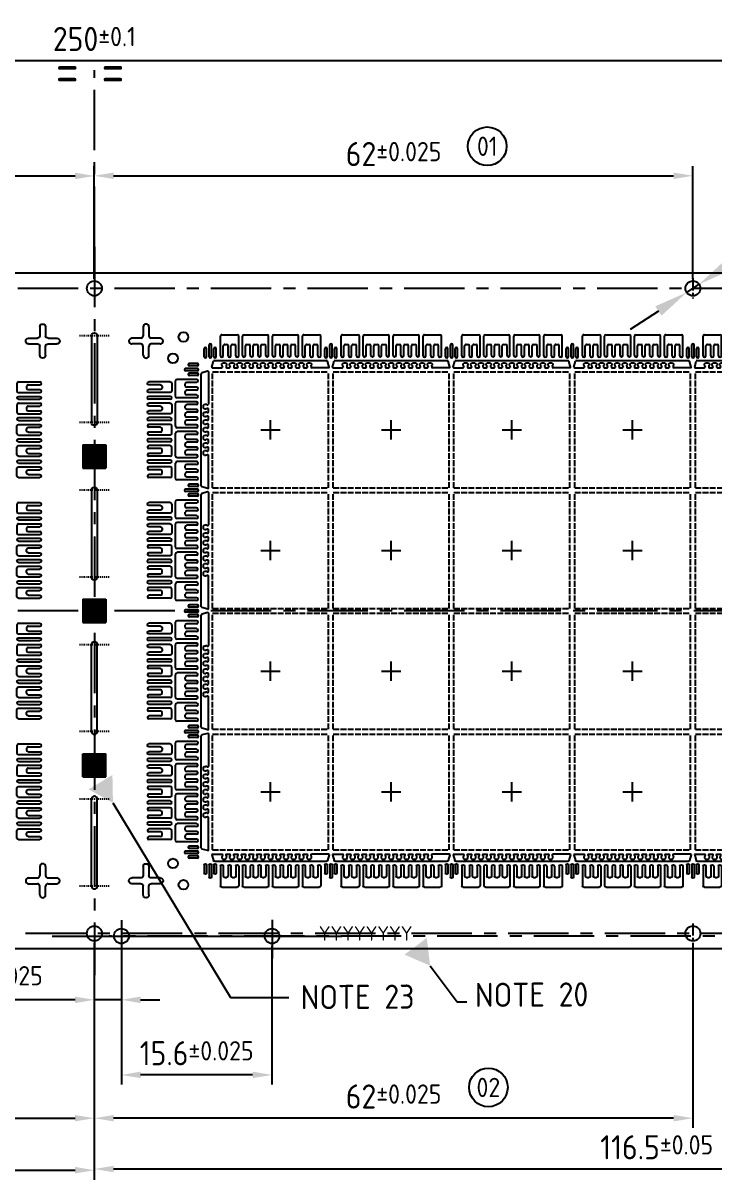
# Model space of a CAD drawing. Extents: x 385 to 747, y -67 to 169.
# Drawn here: x 527.8 to 599.4, y 49.6 to 169.4 of the extents above; entities that cross this region are included whole.
import ezdxf
from ezdxf import colors
from ezdxf.entities.mleader import LeaderData, LeaderLine
from ezdxf.enums import TextEntityAlignment as Align
from ezdxf.math import Vec2, Vec3

# ---------------------------------------------------------------- set-up
doc = ezdxf.new("R2010")
doc.units = 0
for name, pattern in [('AM_ISO02W050', [7.5, 6, -1.5]), ('AXES', [2, 1.25, -0.25, 0.25, -0.25]), ('CONTINU', [0])]:
    doc.linetypes.add(name, pattern=pattern)
for name, color, linetype in [('2d code', 1, 'Continuous'), ('bottom leadframe', 7, 'Continuous'), ('leadframe', 7, 'Continuous'), ('Marking(top side)', 200, 'Continuous'), ('Outline', 6, 'AM_ISO02W050'), ('top leadframe', 5, 'Continuous')]:
    doc.layers.add(name, color=color, linetype=linetype)
for name, color, linetype, lineweight in [('AXIS', 4, 'AXES', 25), ('DIMENSIONS', 3, 'Continuous', 25), ('NOTES', 6, 'CONTINU', 25)]:
    doc.layers.add(name, color=color, linetype=linetype, lineweight=lineweight)
doc.styles.get("Standard").update_dxf_attribs({"font": 'ISOCP.SHX', "bigfont": 'bigfont.shx'})
doc.dimstyles.new('ST standard', dxfattribs={"dimtxt": 2.5, "dimasz": 3.5, "dimexe": 1, "dimexo": 1, "dimgap": 1, "dimtad": 1, "dimdec": 3, "dimdsep": 46, "dimtxsty": 'STANDARD', "dimcen": 0, "dimclrd": 3, "dimclre": 3, "dimclrt": 1, "dimadec": 0, "dimazin": 2, "dimtol": 1, "dimtp": 0.1, "dimtm": 0.1, "dimtfac": 0.8, "dimtdec": 3, "dimtmove": 0, "dimatfit": 3, "dimfxl": 1, "dimtolj": 2, "dimlwd": -1, "dimlwe": -1, "dimarcsym": 1})
doc.dimstyles.new('ST standard$0', dxfattribs={"dimtxt": 2.5, "dimasz": 2, "dimexe": 1, "dimexo": 1, "dimgap": 1, "dimtad": 1, "dimdec": 3, "dimdsep": 46, "dimtxsty": 'STANDARD', "dimcen": 0, "dimclrd": 3, "dimclre": 3, "dimclrt": 1, "dimadec": 0, "dimazin": 2, "dimtol": 1, "dimtp": 0.1, "dimtm": 0.1, "dimtfac": 0.8, "dimtdec": 3, "dimtmove": 0, "dimatfit": 3, "dimfxl": 1, "dimtolj": 2, "dimlwd": -1, "dimlwe": -1, "dimarcsym": 1})
pattern_1 = [(45, (507.75046, -181.98406), (-0.0561266, 0.0561266), [])]

# ---------------------------------------------------------------- blocks, each defined once
blk = doc.blocks.new('leadframe outline')
for centre in [(-62, 33.41), (0, 33.41), (-62, -33.41), (0, -33.41)]:
    blk.add_circle(centre, 0.775)
at = {"layer": 'AXIS', "ltscale": 5}
for p, q in [((0, -37.72), (0, 37.72)), ((-131.77, 33.68), (-1.55, 33.68)), ((-119.11, 33.41), (128.33, 33.41)), ((-128.33, 0), (128.33, 0)), ((-128.33, -33.41), (128.33, -33.41))]:
    blk.add_line(p, q, dxfattribs=at)
at = {"layer": 'AXIS', "ltscale": 50}
for p, q in [((-18.4, 32.01), (-18.4, 36.01)), ((-2.8, 32.02), (-2.8, 36.02))]:
    blk.add_line(p, q, dxfattribs=at)
at = {"layer": 'AXIS'}
for p, q in [((-62, 32.37), (-62, 34.45)), ((-62, -34.45), (-62, -32.37))]:
    blk.add_line(p, q, dxfattribs=at)
at = {"layer": 'bottom leadframe', "ltscale": 50}
for centre in [(-18.4, 33.68), (-2.8, 33.68)]:
    blk.add_circle(centre, 0.775, dxfattribs=at)
at = {"layer": 'leadframe'}
for p, q in [((-123.44, 35), (123.44, 35)), ((123.27, -35), (-123.44, -35))]:
    blk.add_line(p, q, dxfattribs=at)
blk = doc.blocks.new('slot')
at = {"layer": 'AXIS', "ltscale": 0.1}
for p, q in [((-1.55, 9.5), (1.55, 9.5)), ((-1.55, 0.5), (1.55, 0.5))]:
    blk.add_line(p, q, dxfattribs=at)
at = {"layer": 'leadframe'}
for p, q in [((-0.3, 9.5), (-0.3, 0.5)), ((0.3, 9.5), (0.3, 0.5))]:
    blk.add_line(p, q, dxfattribs=at)
for centre, start, end in [((0, 9.5), 0, 180), ((0, 0.5), 180, 0)]:
    blk.add_arc(centre, 0.3, start, end, dxfattribs=at)
blk = doc.blocks.new('*D6')
at = {"layer": 'Defpoints', "color": 0, "ltscale": 50, "transparency": 16777216}
for p in [(410.19, 165.55), (410.19, 142.66), (660.19, 142.66)]:
    blk.add_point(p, dxfattribs=at)
at = {"layer": 'DIMENSIONS', "color": 3, "linetype": 'ByBlock', "ltscale": 50, "transparency": 16777216}
for p, q in [((410.19, 143.66), (410.19, 166.55)), ((660.19, 143.66), (660.19, 166.55))]:
    blk.add_line(p, q, dxfattribs=at)
at = {"layer": 'DIMENSIONS', "color": 3, "ltscale": 50, "transparency": 16777216}
blk.add_line((658.19, 165.55), (412.19, 165.55), dxfattribs=at)
for points in [[(412.19, 165.88), (412.19, 165.21), (410.19, 165.55)], [(658.19, 165.88), (658.19, 165.21), (660.19, 165.55)]]:
    blk.add_solid(points, dxfattribs=at)
at = {"layer": 'DIMENSIONS', "color": 1, "ltscale": 50, "transparency": 16777216, "insert": (535.19, 167.8), "char_height": 2.5, "attachment_point": 5}
blk.add_mtext('\\A2;250{\\H2;±0.1}', dxfattribs=at)
blk = doc.blocks.new('*D8')
at = {"layer": 'Defpoints', "color": 0, "ltscale": 50, "transparency": 16777216}
for p in [(597.19, 153.63), (535.19, 141.97), (597.19, 141.97)]:
    blk.add_point(p, dxfattribs=at)
at = {"layer": 'DIMENSIONS', "color": 3, "linetype": 'ByBlock', "ltscale": 50, "transparency": 16777216}
for p, q in [((535.19, 142.97), (535.19, 154.63)), ((597.19, 142.97), (597.19, 154.63))]:
    blk.add_line(p, q, dxfattribs=at)
at = {"layer": 'DIMENSIONS', "color": 3, "ltscale": 50, "transparency": 16777216}
blk.add_line((537.19, 153.63), (595.19, 153.63), dxfattribs=at)
for points in [[(537.19, 153.96), (537.19, 153.29), (535.19, 153.63)], [(595.19, 153.96), (595.19, 153.29), (597.19, 153.63)]]:
    blk.add_solid(points, dxfattribs=at)
at = {"layer": 'DIMENSIONS', "color": 1, "ltscale": 50, "transparency": 16777216, "insert": (566.19, 155.88), "char_height": 2.5, "attachment_point": 5}
blk.add_mtext('\\A2;62{\\H2;±0.025}', dxfattribs=at)
blk = doc.blocks.new('*D9')
at = {"layer": 'Defpoints', "color": 0, "ltscale": 50, "transparency": 16777216}
for p in [(535.19, 153.61), (473.19, 141.97), (535.19, 141.97)]:
    blk.add_point(p, dxfattribs=at)
at = {"layer": 'DIMENSIONS', "color": 3, "linetype": 'ByBlock', "ltscale": 50, "transparency": 16777216}
for p, q in [((473.19, 142.97), (473.19, 154.61)), ((535.19, 142.97), (535.19, 154.61))]:
    blk.add_line(p, q, dxfattribs=at)
at = {"layer": 'DIMENSIONS', "color": 3, "ltscale": 50, "transparency": 16777216}
blk.add_line((475.19, 153.61), (533.19, 153.61), dxfattribs=at)
for points in [[(475.19, 153.95), (475.19, 153.28), (473.19, 153.61)], [(533.19, 153.95), (533.19, 153.28), (535.19, 153.61)]]:
    blk.add_solid(points, dxfattribs=at)
at = {"layer": 'DIMENSIONS', "color": 1, "ltscale": 50, "transparency": 16777216, "insert": (504.19, 155.86), "char_height": 2.5, "attachment_point": 5}
blk.add_mtext('\\A2;62{\\H2;±0.025}', dxfattribs=at)
blk = doc.blocks.new('*D11')
at = {"layer": 'Defpoints', "color": 0, "ltscale": 50, "transparency": 16777216}
for p in [(473.19, 75.15), (535.19, 75.15), (535.19, 56.02)]:
    blk.add_point(p, dxfattribs=at)
at = {"layer": 'DIMENSIONS', "color": 3, "linetype": 'ByBlock', "ltscale": 50, "transparency": 16777216}
for p, q in [((473.19, 74.15), (473.19, 55.02)), ((535.19, 74.15), (535.19, 55.02))]:
    blk.add_line(p, q, dxfattribs=at)
at = {"layer": 'DIMENSIONS', "color": 3, "ltscale": 50, "transparency": 16777216}
blk.add_line((475.19, 56.02), (533.19, 56.02), dxfattribs=at)
for points in [[(475.19, 56.35), (475.19, 55.69), (473.19, 56.02)], [(533.19, 56.35), (533.19, 55.69), (535.19, 56.02)]]:
    blk.add_solid(points, dxfattribs=at)
at = {"layer": 'DIMENSIONS', "color": 1, "ltscale": 50, "transparency": 16777216, "insert": (504.19, 58.27), "char_height": 2.5, "attachment_point": 5}
blk.add_mtext('\\A2;62{\\H2;±0.025}', dxfattribs=at)
blk = doc.blocks.new('*D12')
at = {"layer": 'Defpoints', "color": 0, "ltscale": 50, "transparency": 16777216}
for p in [(535.19, 75.15), (597.19, 75.15), (535.19, 56.02)]:
    blk.add_point(p, dxfattribs=at)
at = {"layer": 'DIMENSIONS', "color": 3, "linetype": 'ByBlock', "ltscale": 50, "transparency": 16777216}
for p, q in [((535.19, 74.15), (535.19, 55.02)), ((597.19, 74.15), (597.19, 55.02))]:
    blk.add_line(p, q, dxfattribs=at)
at = {"layer": 'DIMENSIONS', "color": 3, "ltscale": 50, "transparency": 16777216}
blk.add_line((595.19, 56.02), (537.19, 56.02), dxfattribs=at)
for points in [[(537.19, 56.35), (537.19, 55.69), (535.19, 56.02)], [(595.19, 56.35), (595.19, 55.69), (597.19, 56.02)]]:
    blk.add_solid(points, dxfattribs=at)
at = {"layer": 'DIMENSIONS', "color": 1, "ltscale": 50, "transparency": 16777216, "insert": (566.19, 58.27), "char_height": 2.5, "attachment_point": 5}
blk.add_mtext('\\A2;62{\\H2;±0.025}', dxfattribs=at)
blk = doc.blocks.new('*D13')
at = {"layer": 'Defpoints', "color": 0, "ltscale": 50, "transparency": 16777216}
for p in [(535.19, 75.15), (651.69, 75.15), (651.69, 50.76)]:
    blk.add_point(p, dxfattribs=at)
at = {"layer": 'DIMENSIONS', "color": 3, "linetype": 'ByBlock', "ltscale": 50, "transparency": 16777216}
for p, q in [((535.19, 74.15), (535.19, 49.76)), ((651.69, 74.15), (651.69, 49.76))]:
    blk.add_line(p, q, dxfattribs=at)
at = {"layer": 'DIMENSIONS', "color": 3, "ltscale": 50, "transparency": 16777216}
blk.add_line((537.19, 50.76), (649.69, 50.76), dxfattribs=at)
for points in [[(537.19, 51.09), (537.19, 50.42), (535.19, 50.76)], [(649.69, 51.09), (649.69, 50.42), (651.69, 50.76)]]:
    blk.add_solid(points, dxfattribs=at)
at = {"layer": 'DIMENSIONS', "color": 1, "ltscale": 50, "transparency": 16777216, "insert": (593.44, 53.01), "char_height": 2.5, "attachment_point": 5}
blk.add_mtext('\\A2;116.5{\\H2;±0.05}', dxfattribs=at)
blk = doc.blocks.new('_DatumFilled')
at = {"color": 0, "linetype": 'ByBlock'}
blk.add_solid([(0, 0.577), (-1, 0), (0, -0.577)], dxfattribs=at)
blk = doc.blocks.new('*D14')
at = {"layer": 'Defpoints', "color": 0, "ltscale": 50, "transparency": 16777216}
for p in [(418.69, 75.15), (535.19, 75.15), (535.19, 50.63)]:
    blk.add_point(p, dxfattribs=at)
at = {"layer": 'DIMENSIONS', "color": 3, "linetype": 'ByBlock', "ltscale": 50, "transparency": 16777216}
for p, q in [((418.69, 74.15), (418.69, 49.63)), ((535.19, 74.15), (535.19, 49.63))]:
    blk.add_line(p, q, dxfattribs=at)
at = {"layer": 'DIMENSIONS', "color": 3, "ltscale": 50, "transparency": 16777216}
blk.add_line((420.69, 50.63), (533.19, 50.63), dxfattribs=at)
for points in [[(420.69, 50.97), (420.69, 50.3), (418.69, 50.63)], [(533.19, 50.97), (533.19, 50.3), (535.19, 50.63)]]:
    blk.add_solid(points, dxfattribs=at)
at = {"layer": 'DIMENSIONS', "color": 1, "ltscale": 50, "transparency": 16777216, "insert": (476.94, 52.88), "char_height": 2.5, "attachment_point": 5}
blk.add_mtext('\\A2;116.5{\\H2;±0.05}', dxfattribs=at)
blk = doc.blocks.new('*D22')
at = {"layer": 'Defpoints', "color": 0, "ltscale": 50, "transparency": 16777216}
for p in [(596.55, 141.55), (597.84, 142.4)]:
    blk.add_point(p, dxfattribs=at)
at = {"layer": 'DIMENSIONS', "color": 3, "ltscale": 50, "transparency": 16777216}
for p, q in [((617.69, 155.45), (600.77, 144.32)), ((596.55, 141.55), (597.84, 142.4)), ((593.62, 139.62), (590.7, 137.7))]:
    blk.add_line(p, q, dxfattribs=at)
for points in [[(600.45, 144.81), (601.09, 143.83), (597.84, 142.4)], [(593.3, 140.11), (593.94, 139.14), (596.55, 141.55)]]:
    blk.add_solid(points, dxfattribs=at)
at = {"layer": 'DIMENSIONS', "color": 1, "ltscale": 50, "transparency": 16777216, "insert": (609.46, 152.73), "char_height": 2.5, "attachment_point": 5, "rotation": 33.3243}
blk.add_mtext('\\A2;∅1.55{\\H2;±0.025}', dxfattribs=at)
blk = doc.blocks.new('*D29')
at = {"layer": 'Defpoints', "color": 0, "ltscale": 50, "transparency": 16777216}
for p in [(535.19, 75.15), (537.99, 74.88), (537.99, 68.28)]:
    blk.add_point(p, dxfattribs=at)
at = {"layer": 'DIMENSIONS', "color": 3, "linetype": 'ByBlock', "ltscale": 50, "transparency": 16777216}
for p, q in [((535.19, 74.15), (535.19, 67.28)), ((537.99, 73.88), (537.99, 67.28))]:
    blk.add_line(p, q, dxfattribs=at)
at = {"layer": 'DIMENSIONS', "color": 3, "ltscale": 50, "transparency": 16777216}
for p, q in [((533.19, 68.28), (517.87, 68.28)), ((537.99, 68.28), (535.19, 68.28)), ((539.99, 68.28), (541.99, 68.28))]:
    blk.add_line(p, q, dxfattribs=at)
for points in [[(533.19, 68.61), (533.19, 67.94), (535.19, 68.28)], [(539.99, 68.61), (539.99, 67.94), (537.99, 68.28)]]:
    blk.add_solid(points, dxfattribs=at)
at = {"layer": 'DIMENSIONS', "color": 1, "ltscale": 50, "transparency": 16777216, "insert": (524.53, 70.53), "char_height": 2.5, "attachment_point": 5}
blk.add_mtext('\\A2;2.8{\\H2;±0.025}', dxfattribs=at)
blk = doc.blocks.new('*D30')
at = {"layer": 'Defpoints', "color": 0, "ltscale": 50, "transparency": 16777216}
for p in [(537.99, 74.88), (553.59, 74.88), (537.99, 60.5)]:
    blk.add_point(p, dxfattribs=at)
at = {"layer": 'DIMENSIONS', "color": 3, "linetype": 'ByBlock', "ltscale": 50, "transparency": 16777216}
for p, q in [((537.99, 73.88), (537.99, 59.5)), ((553.59, 73.88), (553.59, 59.5))]:
    blk.add_line(p, q, dxfattribs=at)
at = {"layer": 'DIMENSIONS', "color": 3, "ltscale": 50, "transparency": 16777216}
blk.add_line((551.59, 60.5), (539.99, 60.5), dxfattribs=at)
for points in [[(539.99, 60.84), (539.99, 60.17), (537.99, 60.5)], [(551.59, 60.84), (551.59, 60.17), (553.59, 60.5)]]:
    blk.add_solid(points, dxfattribs=at)
at = {"layer": 'DIMENSIONS', "color": 1, "ltscale": 50, "transparency": 16777216, "insert": (545.79, 62.75), "char_height": 2.5, "attachment_point": 5}
blk.add_mtext('\\A2;15.6{\\H2;±0.025}', dxfattribs=at)
blk = doc.blocks.new('external slots vertical A')
at = {"layer": 'top leadframe'}
for p, q in [((0, -1.2), (0, 1.2)), ((2.17, 1.35), (0.15, 1.35)), ((1, 0.7), (1, 0.9)), ((1, -0.1), (1, 0.1)), ((2.17, 1.05), (1.15, 1.05)), ((2.17, 0.55), (1.15, 0.55)), ((2.17, 0.25), (1.15, 0.25)), ((1, -0.9), (1, -0.7)), ((2.17, -0.25), (1.15, -0.25)), ((2.17, -0.55), (1.15, -0.55)), ((2.17, -1.05), (1.15, -1.05)), ((2.17, -1.35), (0.15, -1.35))]:
    blk.add_line(p, q, dxfattribs=at)
for centre, start, end in [((0.15, 1.2), 90, 180), ((2.17, 1.2), 270, 90), ((1.15, 0.9), 90, 180), ((1.15, 0.7), 180, 270), ((1.15, 0.1), 90, 180), ((2.17, 0.4), 270, 90), ((1.15, -0.1), 180, 270), ((1.15, -0.7), 90, 180), ((1.15, -0.9), 180, 270), ((2.17, -0.4), 270, 90), ((2.17, -1.2), 270, 90), ((0.15, -1.2), 180, 270)]:
    blk.add_arc(centre, 0.15, start, end, dxfattribs=at)
blk = doc.blocks.new('external slots vertical B')
at = {"layer": 'NOTES'}
blk.add_line((-0.15, 0.55), (-2.375, 0.55), dxfattribs=at)
at = {"layer": 'top leadframe'}
for p, q in [((-0.15, 0.55), (-2.375, 0.55)), ((-1.15, 0.25), (-2.375, 0.25)), ((-1, -0.1), (-1, 0.1)), ((0, -0.4), (0, 0.4)), ((-1.15, -0.25), (-2.375, -0.25)), ((-0.15, -0.55), (-2.375, -0.55))]:
    blk.add_line(p, q, dxfattribs=at)
for centre, start, end in [((-2.375, 0.4), 90, 270), ((-1.15, 0.1), 0, 90), ((-0.15, 0.4), 0, 90), ((-2.375, -0.4), 90, 270), ((-1.15, -0.1), 270, 0), ((-0.15, -0.4), 270, 0)]:
    blk.add_arc(centre, 0.15, start, end, dxfattribs=at)
blk = doc.blocks.new('external slots vertical C')
at = {"layer": 'top leadframe'}
for p, q in [((-0.15, 0.19), (-2.38, 0.19)), ((-0.15, -0.11), (-2.38, -0.11))]:
    blk.add_line(p, q, dxfattribs=at)
for centre, start, end in [((-2.38, 0.04), 90, 270), ((-0.15, 0.04), 270, 90)]:
    blk.add_arc(centre, 0.15, start, end, dxfattribs=at)
blk = doc.blocks.new('lead top horizhontal small')
at = {"layer": 'top leadframe'}
for p, q in [((-0.8, 0), (0.8, 0)), ((-0.95, -2.175), (-0.95, -0.15)), ((-0.65, -2.175), (-0.65, -1.15)), ((-0.5, -1), (-0.3, -1)), ((-0.15, -2.175), (-0.15, -1.15)), ((0.15, -2.175), (0.15, -1.15)), ((0.3, -1), (0.5, -1)), ((0.65, -2.175), (0.65, -1.15)), ((0.95, -2.175), (0.95, -0.15))]:
    blk.add_line(p, q, dxfattribs=at)
for centre, start, end in [((-0.8, -0.15), 90, 180), ((0.8, -0.15), 0, 90), ((-0.5, -1.15), 90, 180), ((-0.3, -1.15), 360, 90), ((0.3, -1.15), 90, 180), ((0.5, -1.15), 0, 90), ((-0.8, -2.175), 180, 0), ((0, -2.175), 180, 0), ((0.8, -2.175), 180, 0)]:
    blk.add_arc(centre, 0.15, start, end, dxfattribs=at)
blk = doc.blocks.new('external slots vertical')
at = {"layer": 'AXIS', "xscale": -1, "rotation": 180}
for p in [(-37.79, 124.5), (-37.79, 122.3)]:
    blk.add_blockref('external slots vertical B', p, dxfattribs=at)
at = {"layer": 'AXIS'}
for name, p in [('external slots vertical C', (-37.79, 123.36)), ('external slots vertical A', (-37.39, 121.65)), ('external slots vertical C', (-37.79, 121.16)), ('external slots vertical B', (-37.79, 120.1)), ('external slots vertical A', (-37.39, 118.55)), ('external slots vertical C', (-37.79, 118.96)), ('external slots vertical B', (-37.79, 117.9)), ('external slots vertical C', (-37.79, 116.76)), ('external slots vertical B', (-37.79, 115.7))]:
    blk.add_blockref(name, p, dxfattribs=at)
at = {"layer": 'leadframe', "ltscale": 50, "rotation": 90}
for p in [(-37.39, 124.35), (-37.39, 115.85)]:
    blk.add_blockref('lead top horizhontal small', p, dxfattribs=at)
blk = doc.blocks.new('lead top new 1')
at = {"layer": 'top leadframe', "ltscale": 50}
for p, q in [((0.01, 0.42), (0.11, 0.52)), ((0.01, 0.27), (0.01, 0.42)), ((0.05, 0.27), (0.01, 0.27)), ((0.05, 0.17), (0.05, 0.27)), ((0.08, 0.11), (0.08, 0.08)), ((0.11, 0.52), (0.41, 0.52)), ((0.41, 0.52), (0.51, 0.42)), ((0.45, 0.11), (0.45, 0.08)), ((0.48, 0.17), (0.48, 0.27)), ((0.51, 0.27), (0.48, 0.27)), ((0.51, 0.42), (0.51, 0.27))]:
    blk.add_line(p, q, dxfattribs=at)
for centre, start, end in [((0, 0.08), 270, 0), ((0, 0.11), 0, 51.3178), ((0.53, 0.11), 128.6822, 180), ((0.53, 0.08), 180, 270)]:
    blk.add_arc(centre, 0.08, start, end, dxfattribs=at)
blk = doc.blocks.new('leadframe top 12x12 vertical')
at = {"layer": 'top leadframe'}
for p, q in [((0.68, 6.07), (0.07, 5.91)), ((0.68, -6.07), (0.07, -5.91))]:
    blk.add_line(p, q, dxfattribs=at)
at = {"layer": 'top leadframe', "ltscale": 50}
for p, q in [((0.75, 6.02), (0.75, 2.67)), ((0, -5.81), (0, 5.81)), ((0.75, 1.87), (0.75, 2.14)), ((0.75, 1.07), (0.75, 1.34)), ((0.75, 0.27), (0.75, 0.54)), ((0.75, -0.53), (0.75, -0.26)), ((0.75, -1.33), (0.75, -1.06)), ((0.75, -2.13), (0.75, -1.86)), ((0.75, -6.02), (0.75, -2.66))]:
    blk.add_line(p, q, dxfattribs=at)
at = {"layer": 'top leadframe'}
for centre, radius, start, end in [((0.7, 6.02), 0.05, 0, 105), ((0.1, 5.81), 0.1, 105, 180), ((0.1, -5.81), 0.1, 180, 255), ((0.7, -6.02), 0.05, 255, 360)]:
    blk.add_arc(centre, radius, start, end, dxfattribs=at)
at = {"layer": 'top leadframe', "ltscale": 50, "rotation": 90.00000000000003}
for p in [(0.75, 2.14), (0.75, 1.34), (0.75, 0.54), (0.75, -0.26), (0.75, -1.06), (0.75, -1.86), (0.75, -2.66)]:
    blk.add_blockref('lead top new 1', p, dxfattribs=at)
blk = doc.blocks.new('*U51')
at = {"layer": 'leadframe'}
blk.add_blockref('leadframe top 12x12 vertical', (2.42, 0), dxfattribs=at)
at = {"layer": 'top leadframe'}
blk.add_blockref('external slots vertical', (37.15, -120.08), dxfattribs=at)
blk = doc.blocks.new('*U52')
at = {"layer": 'leadframe', "color": 0, "linetype": 'ByBlock', "lineweight": -2, "transparency": 16777216}
for p in [(0, 0), (0, -12.5), (0, -25), (0, -37.5)]:
    blk.add_blockref('*U51', p, dxfattribs=at)
blk = doc.blocks.new('top external slot corner')
at = {"layer": 'top leadframe'}
for p, q in [((-0.3, -0.35), (-0.3, -1.2625)), ((0.3, -0.35), (0.3, -1.2625)), ((-0.55, -1.5125), (-1.4625, -1.5125)), ((-0.55, -2.1125), (-1.4625, -2.1125)), ((-0.3, -3.275), (-0.3, -2.3625)), ((0.3, -3.275), (0.3, -2.3625)), ((1.4625, -1.5125), (0.55, -1.5125)), ((1.4625, -2.1125), (0.55, -2.1125))]:
    blk.add_line(p, q, dxfattribs=at)
for centre, radius, start, end in [((0, -0.35), 0.3, 0, 180), ((-1.4625, -1.8125), 0.3, 90, 270), ((-0.55, -1.2625), 0.25, 270, 0), ((-0.55, -2.3625), 0.25, 360, 90), ((0.55, -1.2625), 0.25, 180, 270), ((0.55, -2.3625), 0.25, 90, 180), ((1.4625, -1.8125), 0.3, 270, 90), ((0, -3.275), 0.3, 180, 0)]:
    blk.add_arc(centre, radius, start, end, dxfattribs=at)
blk = doc.blocks.new('top fiducial')
at = {"layer": 'top leadframe', "ltscale": 50}
for p, q in [((1.16, 0.12), (-0.06, 0.12)), ((1.16, 0.62), (0.34, 0.62)), ((1.16, 0.38), (0.34, 0.38)), ((1.16, -0.12), (-0.06, -0.12)), ((1.16, -0.38), (0.34, -0.38)), ((1.16, -0.62), (0.34, -0.62))]:
    blk.add_line(p, q, dxfattribs=at)
for centre, start, end in [((-0.06, 0), 90, 270), ((0.34, 0.5), 90, 270), ((1.16, 0.5), 270, 90), ((1.16, 0), 270, 90), ((0.34, -0.5), 90, 270), ((1.16, -0.5), 270, 90)]:
    blk.add_arc(centre, 0.125, start, end, dxfattribs=at)
blk = doc.blocks.new('*U61')
at = {"layer": 'bottom leadframe', "ltscale": 50, "rotation": 270}
blk.add_blockref('top fiducial', (0, 1.15), dxfattribs=at)
blk = doc.blocks.new('*U62')
at = {"layer": 'bottom leadframe', "color": 0, "linetype": 'ByBlock', "lineweight": -2}
for p in [(0, 0), (12.5, 0), (25, 0), (37.5, 0), (50, 0), (62.5, 0), (75, 0), (87.5, 0)]:
    blk.add_blockref('*U61', p, dxfattribs=at)
at = {"layer": 'bottom leadframe', "color": 0, "linetype": 'ByBlock', "lineweight": -2, "transparency": 16777216}
blk.add_blockref('*U61', (100, 0), dxfattribs=at)
blk = doc.blocks.new('*U63')
at = {"layer": 'bottom leadframe', "ltscale": 50}
blk.add_blockref('top fiducial', (-0.65, 0), dxfattribs=at)
blk = doc.blocks.new('*U64')
at = {"layer": 'bottom leadframe', "color": 0, "linetype": 'ByBlock', "lineweight": -2}
for p in [(0, 0), (0, -12.5), (0, -25), (0, -37.5), (0, -50)]:
    blk.add_blockref('*U63', p, dxfattribs=at)
blk = doc.blocks.new('12x12 outline')
at = {"layer": 'AXIS', "ltscale": 50}
for p, q in [((0, -1.05), (0, 0.95)), ((-1, -0.05), (1, -0.05))]:
    blk.add_line(p, q, dxfattribs=at)
at = {"layer": 'Outline', "ltscale": 0.1}
for p, q in [((-6, -6.05), (-6, 5.95)), ((-6, 5.95), (6, 5.95)), ((6, -6.05), (6, 5.95)), ((-6, -6.05), (6, -6.05))]:
    blk.add_line(p, q, dxfattribs=at)
at = {"layer": 'top leadframe', "ltscale": 50}
blk.add_line((0, -0.05), (0, -0.05), dxfattribs=at)
blk = doc.blocks.new('*U73')
at = {"layer": 'leadframe', "ltscale": 50}
blk.add_blockref('12x12 outline', (0, 0.05), dxfattribs=at)
blk = doc.blocks.new('*U74')
at = {"layer": 'leadframe', "color": 0, "linetype": 'ByBlock', "lineweight": -2, "transparency": 16777216}
for p in [(0, 0), (12.5, 0), (25, 0), (37.5, 0), (50, 0), (62.5, 0), (75, 0), (87.5, 0), (0, -12.5), (12.5, -12.5), (25, -12.5), (37.5, -12.5), (50, -12.5), (62.5, -12.5), (75, -12.5), (87.5, -12.5), (0, -25), (12.5, -25), (25, -25), (37.5, -25), (50, -25), (62.5, -25), (75, -25), (87.5, -25), (0, -37.5), (12.5, -37.5), (25, -37.5), (37.5, -37.5), (50, -37.5), (62.5, -37.5), (75, -37.5), (87.5, -37.5)]:
    blk.add_blockref('*U73', p, dxfattribs=at)
blk = doc.blocks.new('lead top horizhontal new A')
at = {"layer": 'leadframe', "xscale": -1, "rotation": 180}
for p in [(-29.5, 6.7), (-21, 6.7)]:
    blk.add_blockref('lead top horizhontal small', p, dxfattribs=at)
at = {"layer": 'top leadframe', "ltscale": 50, "xscale": -1, "rotation": 270}
for p in [(-26.8, 6.7), (-23.7, 6.7)]:
    blk.add_blockref('external slots vertical A', p, dxfattribs=at)
blk = doc.blocks.new('lead top horizhontal 12x12')
at = {"layer": 'top leadframe', "ltscale": 50}
for p, q in [((-5.81, 0), (5.81, 0)), ((-6.02, -0.75), (-5.06, -0.75)), ((-4.53, -0.75), (-4.26, -0.75)), ((-3.73, -0.75), (-3.46, -0.75)), ((-2.93, -0.75), (-2.66, -0.75)), ((-2.13, -0.75), (-1.86, -0.75)), ((-1.33, -0.75), (-1.06, -0.75)), ((-0.53, -0.75), (-0.26, -0.75)), ((0.27, -0.75), (0.54, -0.75)), ((1.07, -0.75), (1.34, -0.75)), ((1.87, -0.75), (2.14, -0.75)), ((2.67, -0.75), (2.94, -0.75)), ((3.47, -0.75), (3.74, -0.75)), ((6.02, -0.75), (4.27, -0.75))]:
    blk.add_line(p, q, dxfattribs=at)
at = {"layer": 'top leadframe'}
for p, q in [((-6.07, -0.68), (-5.91, -0.07)), ((6.07, -0.68), (5.91, -0.07))]:
    blk.add_line(p, q, dxfattribs=at)
for centre, radius, start, end in [((-5.81, -0.1), 0.1, 90, 165), ((5.81, -0.1), 0.1, 15, 90), ((-6.02, -0.7), 0.05, 165, 270), ((6.02, -0.7), 0.05, 270, 15)]:
    blk.add_arc(centre, radius, start, end, dxfattribs=at)
at = {"layer": 'leadframe', "ltscale": 50}
for p in [(-5.06, -0.75), (-4.26, -0.75)]:
    blk.add_blockref('lead top new 1', p, dxfattribs=at)
at = {"layer": 'top leadframe', "ltscale": 50}
for p in [(-3.46, -0.75), (-2.66, -0.75), (-1.86, -0.75), (-1.06, -0.75), (-0.26, -0.75), (0.54, -0.75), (1.34, -0.75), (2.14, -0.75), (2.94, -0.75), (3.74, -0.75)]:
    blk.add_blockref('lead top new 1', p, dxfattribs=at)
blk = doc.blocks.new('*U65')
at = {"layer": 'leadframe'}
blk.add_blockref('lead top horizhontal 12x12', (0, -0.96), dxfattribs=at)
at = {"layer": 'top leadframe', "xscale": -1, "rotation": 180}
blk.add_blockref('lead top horizhontal new A', (25.25, 8.42), dxfattribs=at)
blk = doc.blocks.new('*U66')
at = {"layer": 'leadframe', "color": 0, "linetype": 'ByBlock', "lineweight": -2, "transparency": 16777216}
for p in [(0, 0), (12.5, 0), (25, 0), (37.5, 0), (50, 0), (62.5, 0), (75, 0), (87.5, 0)]:
    blk.add_blockref('*U65', p, dxfattribs=at)
blk = doc.blocks.new('*U75')
at = {"layer": 'leadframe'}
blk.add_blockref('leadframe top 12x12 vertical', (2.42, 0), dxfattribs=at)
at = {"layer": 'top leadframe'}
blk.add_blockref('external slots vertical', (37.15, -120.08), dxfattribs=at)
blk = doc.blocks.new('*U76')
at = {"layer": 'leadframe', "color": 0, "linetype": 'ByBlock', "lineweight": -2, "transparency": 16777216}
for p in [(0, 0), (0, -12.5), (0, -25), (0, -37.5)]:
    blk.add_blockref('*U75', p, dxfattribs=at)
blk = doc.blocks.new('*U77')
at = {"layer": 'leadframe'}
blk.add_blockref('lead top horizhontal 12x12', (0, -0.96), dxfattribs=at)
at = {"layer": 'top leadframe', "xscale": -1, "rotation": 180}
blk.add_blockref('lead top horizhontal new A', (25.25, 8.42), dxfattribs=at)
blk = doc.blocks.new('*U78')
at = {"layer": 'leadframe', "color": 0, "linetype": 'ByBlock', "lineweight": -2, "transparency": 16777216}
for p in [(0, 0), (12.5, 0), (25, 0), (37.5, 0), (50, 0), (62.5, 0), (75, 0), (87.5, 0)]:
    blk.add_blockref('*U77', p, dxfattribs=at)
blk = doc.blocks.new('*U67')
at = {"layer": 'bottom leadframe', "ltscale": 50, "rotation": 270}
blk.add_blockref('top fiducial', (0, 1.15), dxfattribs=at)
blk = doc.blocks.new('*U68')
at = {"layer": 'bottom leadframe', "color": 0, "linetype": 'ByBlock', "lineweight": -2}
for p in [(0, 0), (12.5, 0), (25, 0), (37.5, 0), (50, 0), (62.5, 0), (75, 0), (87.5, 0)]:
    blk.add_blockref('*U67', p, dxfattribs=at)
at = {"layer": 'bottom leadframe', "color": 0, "linetype": 'ByBlock', "lineweight": -2, "transparency": 16777216}
blk.add_blockref('*U67', (100, 0), dxfattribs=at)

msp = doc.modelspace()

# ---------------------------------------------------------------- hatches: boundary and pattern name
at = {"layer": '2d code'}
h = msp.add_hatch(dxfattribs=at)
h.set_pattern_fill('ANSI31', color=256, scale=0.025)
h.set_pattern_definition(pattern_1)
h.paths.add_polyline_path([(535.1934, 125.7601), (533.9953, 125.7601), (533.9953, 123.3601), (535.1934, 123.3601)])
h.paths.add_polyline_path([(535.1934, 123.3601), (536.3953, 123.3601), (536.3953, 125.7601), (535.1934, 125.7601)])
h = msp.add_hatch(dxfattribs=at)
h.set_pattern_fill('ANSI31', color=256, scale=0.025)
h.set_pattern_definition([(45, (507.75046, -197.98406), (-0.0561266, 0.0561266), [])])
h.paths.add_polyline_path([(535.1934, 109.7601), (533.9953, 109.7601), (533.9953, 107.3601), (535.1934, 107.3601)])
h.paths.add_polyline_path([(536.3953, 109.7601), (535.1934, 109.7601), (535.1934, 107.3601), (536.3953, 107.3601)])
h = msp.add_hatch(dxfattribs=at)
h.set_pattern_fill('ANSI31', color=256, scale=0.025)
h.set_pattern_definition(pattern_1)
h.paths.add_polyline_path([(535.1934, 91.3601), (533.9953, 91.3601), (533.9953, 93.7601), (535.1934, 93.7601)])
h.paths.add_polyline_path([(535.1934, 93.7601), (536.3953, 93.7601), (536.3953, 91.3601), (535.1934, 91.3601)])

# ---------------------------------------------------------------- linework, layer by layer
at = {"layer": '2d code', "ltscale": 0.25}
for p, q in [((533.9953, 125.7601), (536.3953, 125.7601)), ((533.9953, 125.7601), (533.9953, 123.3601)), ((536.3953, 125.7601), (536.3953, 123.3601)), ((533.9953, 123.3601), (536.3953, 123.3601)), ((533.9953, 109.7601), (536.3953, 109.7601)), ((533.9953, 109.7601), (533.9953, 107.3601)), ((536.3953, 109.7601), (536.3953, 107.3601)), ((533.9953, 107.3601), (536.3953, 107.3601)), ((533.9953, 93.7601), (536.3953, 93.7601)), ((533.9953, 91.3601), (533.9953, 93.7601)), ((536.3953, 91.3601), (536.3953, 93.7601)), ((533.9953, 91.3601), (536.3953, 91.3601))]:
    msp.add_line(p, q, dxfattribs=at)
at = {"layer": 'AXIS', "ltscale": 5}
for p, q in [((535.1934, 146.2833), (535.1934, 164.5544)), ((535.1934, 56.9193), (535.1934, 70.837))]:
    msp.add_line(p, q, dxfattribs=at)
at = {"layer": 'AXIS', "ltscale": 50}
msp.add_line((530.8388, 74.8801), (560.8388, 74.8801), dxfattribs=at)
at = {"layer": 'DIMENSIONS', "ltscale": 50}
for centre in [(575.8862, 156.686), (576.0037, 59.208)]:
    msp.add_circle(centre, 2, dxfattribs=at)
at = {"layer": 'top leadframe', "ltscale": 50}
for centre in [(544.4236, 136.9256), (543.3353, 134.7182), (543.3353, 82.402), (544.4236, 80.1946)]:
    msp.add_circle(centre, 0.5, dxfattribs=at)

# ---------------------------------------------------------------- block references
at = {"layer": 'bottom leadframe', "ltscale": 50, "xscale": -1}
msp.add_blockref('top external slot corner', (529.8434, 138.3226), dxfattribs=at)
at = {"layer": 'bottom leadframe', "ltscale": 50}
msp.add_blockref('top external slot corner', (540.5434, 138.3226), dxfattribs=at)
at = {"layer": 'bottom leadframe'}
for name, p in [('*U62', (547.1934, 134.8968)), ('*U64', (545.3564, 133.5601))]:
    msp.add_blockref(name, p, dxfattribs=at)
at = {"layer": 'bottom leadframe', "ltscale": 50, "rotation": 180}
msp.add_blockref('top external slot corner', (529.8434, 78.7976), dxfattribs=at)
at = {"layer": 'bottom leadframe', "ltscale": 50, "xscale": -1, "rotation": 180}
msp.add_blockref('top external slot corner', (540.5434, 78.7976), dxfattribs=at)
at = {"layer": 'bottom leadframe', "xscale": -1, "rotation": 180}
msp.add_blockref('*U68', (547.1934, 82.2234), dxfattribs=at)
at = {"layer": 'leadframe', "rotation": 180}
for name, p in [('leadframe outline', (535.1934, 108.5601)), ('leadframe outline', (535.1934, 108.5601)), ('leadframe outline', (535.1934, 108.5601)), ('slot', (535.1934, 105.5601)), ('slot', (535.1934, 89.5601))]:
    msp.add_blockref(name, p, dxfattribs=at)
at = {"layer": 'leadframe', "xscale": -1}
for name, p in [('slot', (535.1934, 127.5601)), ('*U52', (526.5384, 127.3099)), ('slot', (535.1934, 111.5601))]:
    msp.add_blockref(name, p, dxfattribs=at)
at = {"layer": 'leadframe'}
for name, p in [('*U66', (553.4434, 135.45)), ('*U76', (543.8484, 127.3099)), ('*U74', (553.4434, 127.3101))]:
    msp.add_blockref(name, p, dxfattribs=at)
at = {"layer": 'leadframe', "xscale": -1, "rotation": 180}
msp.add_blockref('*U78', (553.4434, 81.6703), dxfattribs=at)

# ---------------------------------------------------------------- texts
at = {"layer": 'DIMENSIONS', "ltscale": 50}
msp.add_text('= =', height=4, dxfattribs=at).set_placement((531.162, 162.6124))
for s, p in [('01', (575.8862, 156.686)), ('02', (576.0037, 59.208))]:
    msp.add_text(s, height=2, dxfattribs=at).set_placement(p, align=Align.MIDDLE_CENTER)
at = {"layer": 'DIMENSIONS', "color": 1, "ltscale": 50}
for s, p in [('NOTE 23', (556.5682, 67.2984)), ('NOTE 20', (574.6214, 67.5325))]:
    msp.add_text(s, height=2.5, rotation=0.317868, dxfattribs=at).set_placement(p)
at = {"layer": 'Marking(top side)', "ltscale": 50}
msp.add_text('YYYYYYYY', height=1.5, dxfattribs=at).set_placement((558.4433, 74.4094))

# ---------------------------------------------------------------- dimensions: what is measured, and where the dimension line sits
at = {"layer": 'DIMENSIONS', "ltscale": 50}
dim = msp.add_linear_dim(base=(410.1934, 165.547), p1=(660.1934, 142.6601), p2=(410.1934, 142.6601), dimstyle='ST standard$0', dxfattribs=at)
dim.commit()
dim.dimension.update_dxf_attribs({"geometry": '*D6', "text_midpoint": (535.1934, 165.547), "dimtype": 128})
dim = msp.add_diameter_dim_2p(p1=(596.5458, 141.5469), p2=(597.841, 142.3984), dimstyle='ST standard', override={"dimtp": 0.025, "dimtm": 0.025}, dxfattribs=at)
dim.commit()
dim.dimension.update_dxf_attribs({"geometry": '*D22', "text_midpoint": (609.4551, 152.7273)})
for base, p1, p2, override, picture, middle in [((535.1934, 153.6147), (473.1934, 141.9726), (535.1934, 141.9726), {"dimtp": 0.025, "dimtm": 0.025}, '*D9', (504.1934, 153.6147)), ((597.1934, 153.6265), (535.1934, 141.9726), (597.1934, 141.9726), {"dimtp": 0.025, "dimtm": 0.025}, '*D8', (566.1934, 153.6265)), ((535.1934, 50.6328), (418.6934, 75.1476), (535.1934, 75.1476), {"dimtp": 0.05, "dimtm": 0.05}, '*D14', (476.9434, 50.6328)), ((535.1934, 56.0191), (473.1934, 75.1476), (535.1934, 75.1476), {"dimtp": 0.025, "dimtm": 0.025}, '*D11', (504.1934, 56.0191)), ((537.9934, 68.2774), (535.1934, 75.1476), (537.9934, 74.8801), {"dimtp": 0.025, "dimtm": 0.025}, '*D29', (524.5327, 68.2774)), ((535.1934, 56.0191), (597.1934, 75.1476), (535.1934, 75.1476), {"dimtp": 0.025, "dimtm": 0.025}, '*D12', (566.1934, 56.0191)), ((651.6934, 50.7563), (535.1934, 75.1476), (651.6934, 75.1476), {"dimtp": 0.05, "dimtm": 0.05}, '*D13', (593.4434, 50.7563))]:
    dim = msp.add_linear_dim(base=base, p1=p1, p2=p2, dimstyle='ST standard$0', override=override, dxfattribs=at)
    dim.commit()
    dim.dimension.update_dxf_attribs({"geometry": picture, "text_midpoint": middle, "dimtype": 128})
dim = msp.add_linear_dim(base=(537.9934, 60.5029), p1=(553.5934, 74.8801), p2=(537.9934, 74.8801), dimstyle='ST standard$0', override={"dimtp": 0.025, "dimtm": 0.025}, dxfattribs=at)
dim.commit()
dim.dimension.update_dxf_attribs({"geometry": '*D30', "text_midpoint": (545.7934, 62.7529)})

# ---------------------------------------------------------------- leaders
ml = msp.add_multileader_mtext('Standard', dxfattribs=at)
ml.set_content('')
ml.set_leader_properties(color=3)
ml.set_arrow_properties(name='DATUMFILLED')
ml.build(insert=Vec2(0, 0))
ml.multileader.update_dxf_attribs({"text_left_attachment_type": 5, "text_right_attachment_type": 6, "dogleg_length": 1, "arrow_head_size": 2.5})
ctx = ml.context
ctx.base_point, ctx.char_height, ctx.arrow_head_size, ctx.plane_origin = Vec3(555.3407, 68.5269), 3.5, 2.5, Vec3(536.1682, 90.6594)
ctx.left_attachment, ctx.right_attachment, ctx.text_align_type = 5, 6, 2
notes = []
notes.append((ctx, [(0, (1, 1, 0), (549.2893, 68.5269), (1, 0), 6.0514, [(0, [(535.8293, 90.8215)], 0, [])])]))
ctx.mtext, ml.multileader.dxf.content_type = None, 0
ml = msp.add_multileader_mtext('Standard', dxfattribs=at)
ml.set_content('')
ml.set_leader_properties(color=3)
ml.set_arrow_properties(name='DATUMFILLED')
ml.build(insert=Vec2(0, 0))
ml.multileader.update_dxf_attribs({"text_left_attachment_type": 5, "text_right_attachment_type": 6, "dogleg_length": 1, "arrow_head_size": 2.5, "scale": 0.5})
ctx = ml.context
ctx.base_point, ctx.scale, ctx.char_height, ctx.arrow_head_size, ctx.plane_origin = Vec3(573.759, 68.0582), 0.5, 3.5, 2.5, Vec3(568.4748, 73.8239)
ctx.left_attachment, ctx.right_attachment, ctx.text_align_type = 5, 6, 2
notes.append((ctx, [(0, (1, 1, 0), (572.759, 68.0582), (1, 0), 1, [(0, [(568.4748, 73.8239)], 0, [])])]))
ctx.mtext, ml.multileader.dxf.content_type = None, 0
for ctx, leaders in notes:
    for number, flags, end, landing, length, lines in leaders:
        leader = LeaderData()
        leader.index, (leader.has_last_leader_line, leader.has_dogleg_vector, leader.attachment_direction) = number, flags
        leader.last_leader_point, leader.dogleg_vector, leader.dogleg_length = Vec3(end), Vec3(landing), length
        for number, points, colour, breaks in lines:
            line = LeaderLine()
            line.index, line.vertices, line.color, line.breaks = number, Vec3.list(points), colors.encode_raw_color(colour), breaks
            leader.lines.append(line)
        ctx.leaders.append(leader)

doc.saveas('drawing.dxf')
